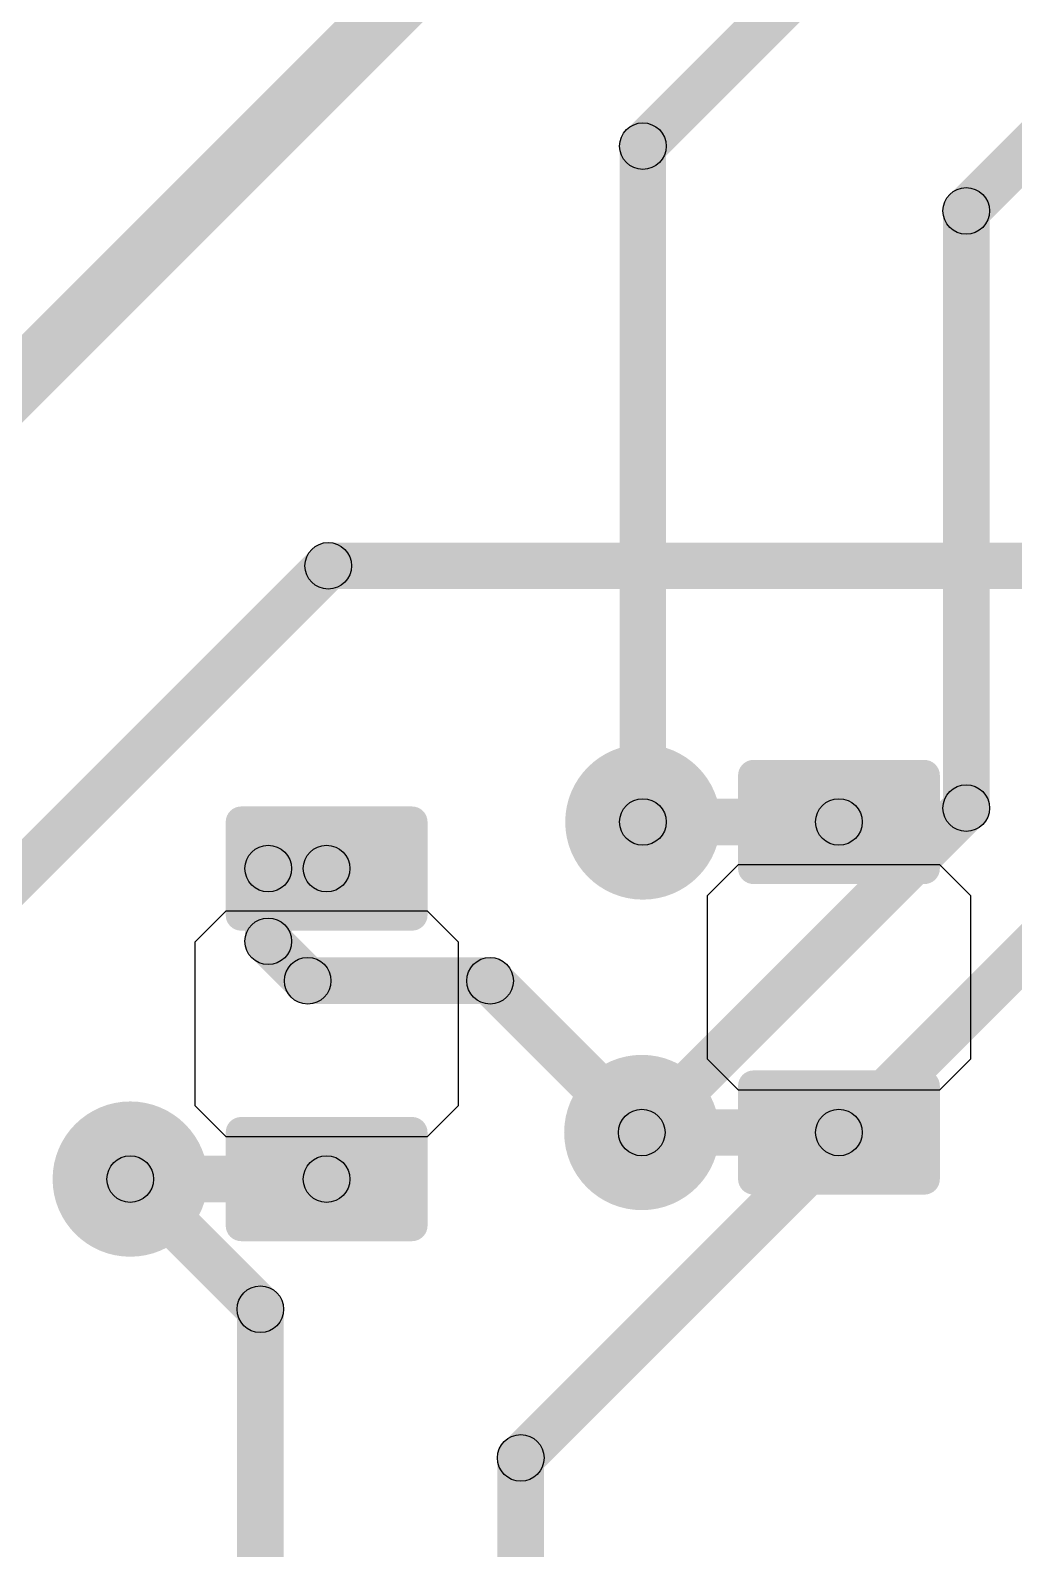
# Model space of a CAD drawing. Header units: millimetres. Extents: x 0 to 3.58, y 0 to 2.95.
# Drawn here: x 1.417 to 1.6663, y 1.3827 to 1.7677 of the extents above; entities that cross this region are included whole.
import ezdxf

# ---------------------------------------------------------------- set-up
doc = ezdxf.new("R2010")
doc.units = ezdxf.units.MM
doc.header["$MEASUREMENT"] = 0
for name, color, linetype in [('BottomLayer', 5, 'Continuous'), ('TopLayer', 1, 'Continuous'), ('ViaHoleLayer', 16, 'Continuous')]:
    doc.layers.add(name, color=color, linetype=linetype)

# ---------------------------------------------------------------- blocks, each defined once
blk = doc.blocks.new('RES0805_B_30')
at = {"layer": 'BottomLayer'}
h = blk.add_hatch(color=5, dxfattribs=at)
edge = h.paths.add_edge_path()
edge.add_arc((-0.02756, 0.02165), 0.00394, 0, 90)
edge.add_line((-0.02756, 0.02559), (-0.05118, 0.02559))
edge.add_arc((-0.05118, 0.02165), 0.00394, 90, 180)
edge.add_line((-0.05512, 0.02165), (-0.05512, -0.02165))
edge.add_arc((-0.05118, -0.02165), 0.00394, 180, 270)
edge.add_line((-0.05118, -0.02559), (-0.02756, -0.02559))
edge.add_arc((-0.02756, -0.02165), 0.00394, 270, 360)
edge.add_line((-0.02362, -0.02165), (-0.02362, 0.02165))
h = blk.add_hatch(color=5, dxfattribs=at)
edge = h.paths.add_edge_path()
edge.add_arc((0.05118, 0.02165), 0.00394, 0, 90)
edge.add_line((0.05118, 0.02559), (0.02756, 0.02559))
edge.add_arc((0.02756, 0.02165), 0.00394, 90, 180)
edge.add_line((0.02362, 0.02165), (0.02362, -0.02165))
edge.add_arc((0.02756, -0.02165), 0.00394, 180, 270)
edge.add_line((0.02756, -0.02559), (0.05118, -0.02559))
edge.add_arc((0.05118, -0.02165), 0.00394, 270, 360)
edge.add_line((0.05512, -0.02165), (0.05512, 0.02165))
for p, q in [((-0.02067, 0.03346), (-0.02854, 0.02559)), ((0.02067, 0.03346), (-0.02067, 0.03346)), ((0.02854, 0.02559), (0.02067, 0.03346)), ((-0.02854, 0.02559), (-0.02854, -0.02559)), ((0.02854, -0.02559), (0.02854, 0.02559)), ((-0.02854, -0.02559), (-0.02067, -0.03346)), ((0.02067, -0.03346), (0.02854, -0.02559)), ((-0.02067, -0.03346), (0.02067, -0.03346))]:
    blk.add_line(p, q, dxfattribs=at)
blk = doc.blocks.new('RES0805_B_36')
at = {"layer": 'BottomLayer'}
h = blk.add_hatch(color=5, dxfattribs=at)
edge = h.paths.add_edge_path()
edge.add_arc((-0.02756, 0.02166), 0.00394, 0, 90)
edge.add_line((-0.02756, 0.02559), (-0.05118, 0.02559))
edge.add_arc((-0.05118, 0.02166), 0.00394, 90, 180)
edge.add_line((-0.05512, 0.02166), (-0.05512, -0.02165))
edge.add_arc((-0.05118, -0.02165), 0.00394, 180, 270)
edge.add_line((-0.05118, -0.02559), (-0.02756, -0.02559))
edge.add_arc((-0.02756, -0.02165), 0.00394, 270, 360)
edge.add_line((-0.02362, -0.02165), (-0.02362, 0.02166))
h = blk.add_hatch(color=5, dxfattribs=at)
edge = h.paths.add_edge_path()
edge.add_arc((0.05118, 0.02166), 0.00394, 0, 90)
edge.add_line((0.05118, 0.02559), (0.02756, 0.02559))
edge.add_arc((0.02756, 0.02166), 0.00394, 90, 180)
edge.add_line((0.02362, 0.02166), (0.02362, -0.02165))
edge.add_arc((0.02756, -0.02165), 0.00394, 180, 270)
edge.add_line((0.02756, -0.02559), (0.05118, -0.02559))
edge.add_arc((0.05118, -0.02165), 0.00394, 270, 360)
edge.add_line((0.05512, -0.02165), (0.05512, 0.02166))
for p, q in [((-0.02067, 0.03346), (-0.02854, 0.02559)), ((0.02067, 0.03346), (-0.02067, 0.03346)), ((0.02854, 0.02559), (0.02067, 0.03346)), ((-0.02854, 0.02559), (-0.02854, -0.02559)), ((0.02854, -0.02559), (0.02854, 0.02559)), ((-0.02854, -0.02559), (-0.02067, -0.03346)), ((0.02067, -0.03346), (0.02854, -0.02559)), ((-0.02067, -0.03346), (0.02067, -0.03346))]:
    blk.add_line(p, q, dxfattribs=at)

msp = doc.modelspace()

# ---------------------------------------------------------------- hatches: boundary and pattern name
at = {"layer": 'BottomLayer'}
for points in [[(1.11289, 1.36617), (1.10176, 1.37731), (1.58435, 1.8599), (1.59548, 1.84876)], [(1.49254, 1.62598), (1.49254, 1.63779), (1.67971, 1.63779), (1.67971, 1.62598)], [(1.2355, 1.36649), (1.22715, 1.37485), (1.48837, 1.63607), (1.49672, 1.62771)], [(1.57232, 1.56102), (1.57232, 1.57283), (1.62205, 1.57283), (1.62205, 1.56102)], [(1.47732, 1.54921), (1.47732, 1.56102), (1.49212, 1.56102), (1.49212, 1.54921)], [(1.48323, 1.53667), (1.47142, 1.53667), (1.47142, 1.55512), (1.48323, 1.55512)], [(1.47315, 1.53249), (1.4815, 1.54085), (1.4915, 1.53085), (1.48315, 1.52249)], [(1.48732, 1.52076), (1.48732, 1.53257), (1.53357, 1.53257), (1.53357, 1.52076)], [(1.52939, 1.52249), (1.53774, 1.53085), (1.57622, 1.49237), (1.56787, 1.48401)], [(1.57205, 1.48228), (1.57205, 1.49409), (1.62205, 1.49409), (1.62205, 1.48228)], [(1.44232, 1.47047), (1.44232, 1.48228), (1.49212, 1.48228), (1.49212, 1.47047)]]:
    msp.add_hatch(color=5, dxfattribs=at).paths.add_polyline_path(points)
h = msp.add_hatch(color=5, dxfattribs=at)
edge = h.paths.add_edge_path()
edge.add_arc((1.49254, 1.63189), 0.00591, 0, 360)
h = msp.add_hatch(color=5, dxfattribs=at)
edge = h.paths.add_edge_path()
edge.add_arc((1.49254, 1.63189), 0.00591, 0, 360)
h = msp.add_hatch(color=5, dxfattribs=at)
edge = h.paths.add_edge_path()
edge.add_arc((1.57232, 1.56693), 0.01969, 0, 360)
h = msp.add_hatch(color=5, dxfattribs=at)
edge = h.paths.add_edge_path()
edge.add_arc((1.57232, 1.56693), 0.00591, 0, 360)
h = msp.add_hatch(color=5, dxfattribs=at)
edge = h.paths.add_edge_path()
edge.add_arc((1.62205, 1.56693), 0.00591, 0, 360)
h = msp.add_hatch(color=5, dxfattribs=at)
edge = h.paths.add_edge_path()
edge.add_arc((1.47732, 1.55512), 0.00591, 0, 360)
h = msp.add_hatch(color=5, dxfattribs=at)
edge = h.paths.add_edge_path()
edge.add_arc((1.47732, 1.55512), 0.00591, 0, 360)
h = msp.add_hatch(color=5, dxfattribs=at)
edge = h.paths.add_edge_path()
edge.add_arc((1.49212, 1.55512), 0.00591, 0, 360)
h = msp.add_hatch(color=5, dxfattribs=at)
edge = h.paths.add_edge_path()
edge.add_arc((1.47732, 1.53667), 0.00591, 0, 360)
h = msp.add_hatch(color=5, dxfattribs=at)
edge = h.paths.add_edge_path()
edge.add_arc((1.47732, 1.53667), 0.00591, 0, 360)
h = msp.add_hatch(color=5, dxfattribs=at)
edge = h.paths.add_edge_path()
edge.add_arc((1.48732, 1.52667), 0.00591, 0, 360)
h = msp.add_hatch(color=5, dxfattribs=at)
edge = h.paths.add_edge_path()
edge.add_arc((1.48732, 1.52667), 0.00591, 0, 360)
h = msp.add_hatch(color=5, dxfattribs=at)
edge = h.paths.add_edge_path()
edge.add_arc((1.53357, 1.52667), 0.00591, 0, 360)
h = msp.add_hatch(color=5, dxfattribs=at)
edge = h.paths.add_edge_path()
edge.add_arc((1.53357, 1.52667), 0.00591, 0, 360)
h = msp.add_hatch(color=5, dxfattribs=at)
edge = h.paths.add_edge_path()
edge.add_arc((1.57205, 1.48819), 0.01969, 0, 360)
h = msp.add_hatch(color=5, dxfattribs=at)
edge = h.paths.add_edge_path()
edge.add_arc((1.44232, 1.47638), 0.01969, 0, 360)
h = msp.add_hatch(color=5, dxfattribs=at)
edge = h.paths.add_edge_path()
edge.add_arc((1.57205, 1.48819), 0.00591, 0, 360)
h = msp.add_hatch(color=5, dxfattribs=at)
edge = h.paths.add_edge_path()
edge.add_arc((1.57205, 1.48819), 0.00591, 0, 360)
h = msp.add_hatch(color=5, dxfattribs=at)
edge = h.paths.add_edge_path()
edge.add_arc((1.62205, 1.48819), 0.00591, 0, 360)
h = msp.add_hatch(color=5, dxfattribs=at)
edge = h.paths.add_edge_path()
edge.add_arc((1.44232, 1.47638), 0.00591, 0, 360)
h = msp.add_hatch(color=5, dxfattribs=at)
edge = h.paths.add_edge_path()
edge.add_arc((1.49212, 1.47638), 0.00591, 0, 360)
at = {"layer": 'TopLayer'}
for points in [[(1.5765, 1.73414), (1.56815, 1.74249), (1.68417, 1.85851), (1.69252, 1.85016)], [(1.6585, 1.71771), (1.65015, 1.72606), (1.78259, 1.85851), (1.79094, 1.85016)], [(1.57823, 1.56693), (1.56642, 1.56693), (1.56642, 1.73831), (1.57823, 1.73831)], [(1.66023, 1.57046), (1.64842, 1.57046), (1.64842, 1.72189), (1.66023, 1.72189)], [(1.54552, 1.40149), (1.53717, 1.40985), (1.78915, 1.66183), (1.7975, 1.65348)], [(1.57622, 1.48401), (1.56787, 1.49237), (1.65015, 1.57464), (1.6585, 1.56629)], [(1.43815, 1.4722), (1.4465, 1.48055), (1.4795, 1.44755), (1.47115, 1.4392)], [(1.48123, 0.95284), (1.46942, 0.95284), (1.46942, 1.44338), (1.48123, 1.44338)], [(1.54725, 1.18012), (1.53544, 1.18012), (1.53544, 1.40567), (1.54725, 1.40567)]]:
    msp.add_hatch(color=1, dxfattribs=at).paths.add_polyline_path(points)
h = msp.add_hatch(color=1, dxfattribs=at)
edge = h.paths.add_edge_path()
edge.add_arc((1.57232, 1.73831), 0.00591, 0, 360)
h = msp.add_hatch(color=1, dxfattribs=at)
edge = h.paths.add_edge_path()
edge.add_arc((1.57232, 1.73831), 0.00591, 0, 360)
h = msp.add_hatch(color=1, dxfattribs=at)
edge = h.paths.add_edge_path()
edge.add_arc((1.65432, 1.72189), 0.00591, 0, 360)
h = msp.add_hatch(color=1, dxfattribs=at)
edge = h.paths.add_edge_path()
edge.add_arc((1.65432, 1.72189), 0.00591, 0, 360)
h = msp.add_hatch(color=1, dxfattribs=at)
edge = h.paths.add_edge_path()
edge.add_arc((1.57232, 1.56693), 0.01969, 0, 360)
h = msp.add_hatch(color=1, dxfattribs=at)
edge = h.paths.add_edge_path()
edge.add_arc((1.65432, 1.57046), 0.00591, 0, 360)
h = msp.add_hatch(color=1, dxfattribs=at)
edge = h.paths.add_edge_path()
edge.add_arc((1.65432, 1.57046), 0.00591, 0, 360)
h = msp.add_hatch(color=1, dxfattribs=at)
edge = h.paths.add_edge_path()
edge.add_arc((1.57232, 1.56693), 0.00591, 0, 360)
h = msp.add_hatch(color=1, dxfattribs=at)
edge = h.paths.add_edge_path()
edge.add_arc((1.57205, 1.48819), 0.01969, 0, 360)
h = msp.add_hatch(color=1, dxfattribs=at)
edge = h.paths.add_edge_path()
edge.add_arc((1.44232, 1.47638), 0.01969, 0, 360)
h = msp.add_hatch(color=1, dxfattribs=at)
edge = h.paths.add_edge_path()
edge.add_arc((1.57205, 1.48819), 0.00591, 0, 360)
h = msp.add_hatch(color=1, dxfattribs=at)
edge = h.paths.add_edge_path()
edge.add_arc((1.44232, 1.47638), 0.00591, 0, 360)
h = msp.add_hatch(color=1, dxfattribs=at)
edge = h.paths.add_edge_path()
edge.add_arc((1.47532, 1.44338), 0.00591, 0, 360)
h = msp.add_hatch(color=1, dxfattribs=at)
edge = h.paths.add_edge_path()
edge.add_arc((1.47532, 1.44338), 0.00591, 0, 360)
h = msp.add_hatch(color=1, dxfattribs=at)
edge = h.paths.add_edge_path()
edge.add_arc((1.54134, 1.40567), 0.00591, 0, 360)
h = msp.add_hatch(color=1, dxfattribs=at)
edge = h.paths.add_edge_path()
edge.add_arc((1.54134, 1.40567), 0.00591, 0, 360)
at = {"layer": 'ViaHoleLayer'}
h = msp.add_hatch(color=16, dxfattribs=at)
edge = h.paths.add_edge_path()
edge.add_arc((1.57232, 1.56693), 0.01181, 0, 360)
h = msp.add_hatch(color=16, dxfattribs=at)
edge = h.paths.add_edge_path()
edge.add_arc((1.57205, 1.48819), 0.01181, 0, 360)
h = msp.add_hatch(color=16, dxfattribs=at)
edge = h.paths.add_edge_path()
edge.add_arc((1.44232, 1.47638), 0.01181, 0, 360)

# ---------------------------------------------------------------- linework, layer by layer
at = {"layer": 'BottomLayer'}
for centre in [(1.49254, 1.63189), (1.49254, 1.63189), (1.57232, 1.56693), (1.62205, 1.56693), (1.47732, 1.55512), (1.47732, 1.55512), (1.49212, 1.55512), (1.47732, 1.53667), (1.47732, 1.53667), (1.48732, 1.52667), (1.48732, 1.52667), (1.53357, 1.52667), (1.53357, 1.52667), (1.57205, 1.48819), (1.57205, 1.48819), (1.62205, 1.48819), (1.44232, 1.47638), (1.49212, 1.47638)]:
    msp.add_circle(centre, 0.00591, dxfattribs=at)
at = {"layer": 'TopLayer'}
for centre in [(1.57232, 1.73831), (1.57232, 1.73831), (1.65432, 1.72189), (1.65432, 1.72189), (1.65432, 1.57046), (1.65432, 1.57046), (1.57232, 1.56693), (1.57205, 1.48819), (1.44232, 1.47638), (1.47532, 1.44338), (1.47532, 1.44338), (1.54134, 1.40567), (1.54134, 1.40567)]:
    msp.add_circle(centre, 0.00591, dxfattribs=at)

# ---------------------------------------------------------------- block references
at = {"rotation": 90}
for name, p in [('RES0805_B_30', (1.62205, 1.52756)), ('RES0805_B_36', (1.49213, 1.51575))]:
    msp.add_blockref(name, p, dxfattribs=at)

doc.saveas('drawing.dxf')
